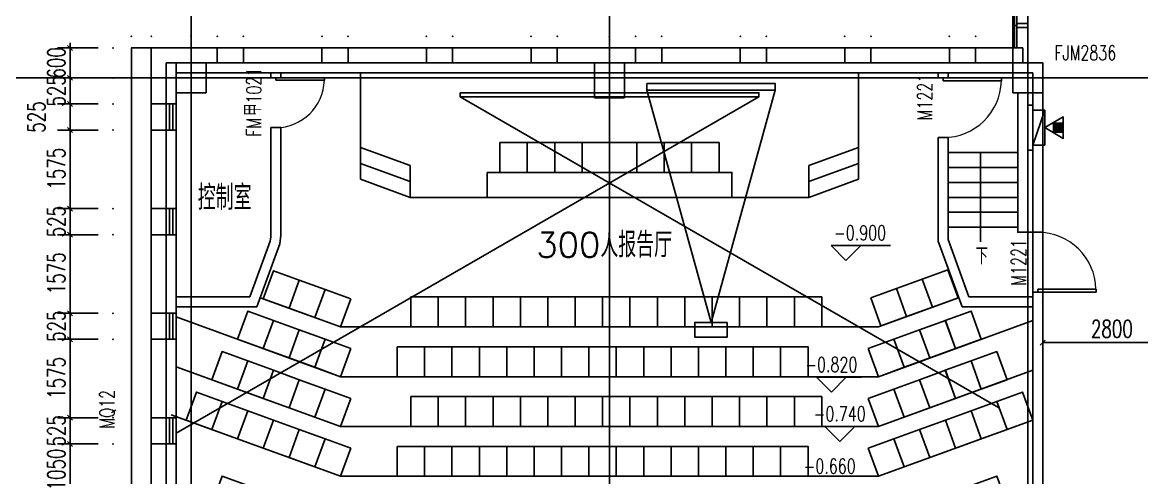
# Model space of a CAD drawing. Header units: inches. Extents: x -867 to 118033, y 723948 to 808048.
# Drawn here: x 55394 to 77869, y 761733 to 770872 of the extents above; entities that cross this region are included whole.
import ezdxf

# ---------------------------------------------------------------- set-up
doc = ezdxf.new("R2010")
doc.units = ezdxf.units.IN
doc.header["$MEASUREMENT"] = 0
for name, color, linetype in [('0-一般装修部位', 10, 'Continuous'), ('0-幕墙线', 10, 'Continuous'), ('0-重点装修部位', 10, 'Continuous'), ('COLUMN', 10, 'Continuous'), ('CURTWALL', 10, 'Continuous'), ('DIM', 10, 'Continuous'), ('DIM_ELEV', 10, 'Continuous'), ('DIM_SYMB', 10, 'Continuous'), ('DOOR_FIRE', 10, 'Continuous'), ('DOOR_FIRE_TEXT', 10, 'Continuous'), ('DOTE', 10, 'Continuous'), ('FU', 10, 'Continuous'), ('FUR', 10, 'Continuous'), ('PUB_DIM', 10, 'Continuous'), ('PUB_HATCH', 10, 'Continuous'), ('PUB_TEXT', 10, 'Continuous'), ('S-XIAO', 10, 'Continuous'), ('STAIR', 10, 'Continuous'), ('WALL', 10, 'Continuous'), ('WINDOW', 10, 'Continuous'), ('WINDOW_TEXT', 10, 'Continuous'), ('排水', 10, 'Continuous')]:
    doc.layers.add(name, color=color, linetype=linetype)
doc.styles.add('_TCH_DIM', font='SIMPLEX', dxfattribs={"bigfont": 'GBCBIG'})
doc.styles.add('_TCH_WINDOW', font='SIMPLEX', dxfattribs={"bigfont": 'GBCBIG'})
doc.styles.add('DIM_FONT', font='SIMPLEX', dxfattribs={"width": 0.7, "bigfont": 'GBCBIG'})

# ---------------------------------------------------------------- blocks, each defined once
blk = doc.blocks.new('F1_ACAD_FMEBLOCK8')
at = {"layer": 'PUB_HATCH', "color": 8}
for points in [[(325, 925), (325, 1525), (-275, 1525), (-275, 925)], [(8725, 825), (8725, 1525), (8125, 1525), (8125, 825)], [(17125, 925), (17125, 1525), (16525, 1525), (16525, 925)]]:
    blk.add_lwpolyline(points, close=True, dxfattribs=at)

msp = doc.modelspace()

# ---------------------------------------------------------------- linework, layer by layer
at = {"layer": '0-一般装修部位', "color": 3}
msp.add_lwpolyline([(24983, 786259), (75883, 786259), (75883, 788009), (78883, 788009), (78883, 790759), (78883, 795259), (83683, 795259), (83683, 794659), (84083, 794659), (84083, 788119), (80283, 788119), (80283, 786459), (78683, 786459), (78683, 752659), (75883, 752659), (75883, 770059), (75583, 770059), (75583, 784259), (36683, 784259), (36683, 769659), (33883, 769659), (33883, 784259), (24983, 784259), (24983, 786259)], dxfattribs=at)
at = {"layer": '0-幕墙线', "color": 31}
msp.add_line((75313, 770809), (75363, 770809), dxfattribs=at)
for points in [[(75313, 770834), (75313, 770784), (75283, 770784), (75283, 770834)], [(75583, 770849), (75583, 770769), (75363, 770769), (75363, 770849)]]:
    msp.add_lwpolyline(points, close=True, dxfattribs=at)
for points in [[(58283, 769234), (57983, 769234), (57983, 770359), (59308, 770359), (59308, 770059)], [(59833, 770059), (59833, 770359), (61408, 770359), (61408, 770059)], [(61933, 770059), (61933, 770359), (63508, 770359), (63508, 770059)], [(64033, 770059), (64033, 770359), (65608, 770359), (65608, 770059)], [(66133, 770059), (66133, 770359), (67708, 770359), (67708, 770059)], [(68233, 770059), (68233, 770359), (69808, 770359), (69808, 770059)], [(70333, 770059), (70333, 770359), (71908, 770359), (71908, 770059)], [(72433, 770059), (72433, 770359), (74008, 770359), (74008, 770059)], [(75283, 770359), (74533, 770359), (74533, 770059)], [(58283, 767134), (57983, 767134), (57983, 768709), (58283, 768709)], [(58283, 765034), (57983, 765034), (57983, 766609), (58283, 766609)], [(58283, 762934), (57983, 762934), (57983, 764509), (58283, 764509)], [(58283, 760834), (57983, 760834), (57983, 762409), (58283, 762409)]]:
    msp.add_lwpolyline(points, dxfattribs=at)
at = {"layer": '0-重点装修部位', "color": 1}
msp.add_lwpolyline([(58483, 769859), (75683, 769859), (75683, 752859), (58483, 752859)], close=True, dxfattribs=at)
at = {"layer": 'COLUMN', "color": 2, "ltscale": 3}
for points in [[(59083, 769459), (59083, 770059), (58483, 770059), (58483, 769459)], [(67483, 769359), (67483, 770059), (66883, 770059), (66883, 769359)], [(75883, 769459), (75883, 770059), (75283, 770059), (75283, 769459)]]:
    msp.add_lwpolyline(points, close=True, dxfattribs=at)
at = {"layer": 'CURTWALL', "color": 4}
for p, q in [((75313, 777559), (75313, 770359)), ((75363, 777559), (75363, 770359))]:
    msp.add_line(p, q, dxfattribs=at)
at = {"layer": 'DIM', "color": 7}
for q in [(67934, 769513), (70509, 769513)]:
    msp.add_line((69222, 764850), q, dxfattribs=at)
for points in [[(67934, 769647), (67934, 769513), (70509, 769513), (70509, 769647)], [(69549, 764850), (69549, 764555), (68895, 764555), (68895, 764850)]]:
    msp.add_lwpolyline(points, close=True, dxfattribs=at)
at = {"layer": 'DIM_ELEV', "color": 3}
for p, q in [((71632, 766392), (72824, 766392)), ((71932, 766092), (71632, 766392)), ((71932, 766092), (72232, 766392)), ((71639, 763448), (71339, 763748)), ((71339, 763748), (72247, 763748)), ((71639, 763448), (71939, 763748)), ((71507, 762761), (72415, 762761)), ((71807, 762461), (71507, 762761)), ((71807, 762461), (72107, 762761))]:
    msp.add_line(p, q, dxfattribs=at)
at = {"layer": 'DIM_SYMB', "color": 3}
msp.add_lwpolyline([(74633, 766468), (74633, 767959), (74633, 768259)], dxfattribs=at)
at = {"layer": 'DOOR_FIRE', "color": 7}
for p, q in [((60483, 769759), (60483, 769709)), ((60483, 769759), (61458, 769759)), ((60483, 769709), (61458, 769709)), ((61458, 769709), (61458, 769759))]:
    msp.add_line(p, q, dxfattribs=at)
at = {"layer": 'DOOR_FIRE', "color": 4, "linetype": 'Continuous'}
msp.add_line((78683, 769759), (75883, 769759), dxfattribs=at)
at = {"layer": 'DOOR_FIRE', "color": 7, "lineweight": 13}
for centre, radius, start, end in [((60483, 769734), 975, 270, 358.5307), ((73883, 769729), 1170, 270, 358.5307), ((75783, 765489), 1170, 1.4693, 90)]:
    msp.add_arc(centre, radius, start, end, dxfattribs=at)
at = {"layer": 'DOOR_FIRE', "color": 2}
for radius, start in [(1300, 351.9494), (1500, 351.1216)]:
    msp.add_arc((59083, 766659), radius, start, 0, dxfattribs=at)
at = {"layer": 'DOTE', "color": 26, "ltscale": 1000}
for p, q in [((58783, 803674), (58783, 730735)), ((67183, 803674), (67183, 730735)), ((75583, 803674), (75583, 730735)), ((99592, 769759), (18734, 769759))]:
    msp.add_line(p, q, dxfattribs=at)
at = {"layer": 'FU', "color": 8}
for points in [[(64983, 768459), (64983, 767859), (65533, 767859), (65533, 768459)], [(65533, 768459), (65533, 767859), (66083, 767859), (66083, 768459)], [(66083, 768459), (66083, 767859), (66633, 767859), (66633, 768459)], [(66633, 768459), (66633, 767859), (67183, 767859), (67183, 768459)], [(67183, 768459), (67183, 767859), (67733, 767859), (67733, 768459)], [(67733, 768459), (67733, 767859), (68283, 767859), (68283, 768459)], [(68283, 768459), (68283, 767859), (68833, 767859), (68833, 768459)], [(68833, 768459), (68833, 767859), (69383, 767859), (69383, 768459)], [(60954, 765699), (60749, 765135), (60232, 765323), (60437, 765887)], [(73462, 765717), (73667, 765153), (74184, 765341), (73978, 765905)], [(61471, 765511), (61266, 764947), (60749, 765135), (60954, 765699)], [(61988, 765323), (61783, 764759), (61266, 764947), (61471, 765511)], [(72428, 765341), (72633, 764777), (73150, 764965), (72945, 765529)], [(72945, 765529), (73150, 764965), (73667, 765153), (73462, 765717)], [(63195, 765359), (63195, 764759), (63745, 764759), (63745, 765359)], [(63745, 765359), (63745, 764759), (64295, 764759), (64295, 765359)], [(64295, 765359), (64295, 764759), (64845, 764759), (64845, 765359)], [(64845, 765359), (64845, 764759), (65395, 764759), (65395, 765359)], [(65395, 765359), (65395, 764759), (65945, 764759), (65945, 765359)], [(65945, 765359), (65945, 764759), (66495, 764759), (66495, 765359)], [(66495, 765359), (66495, 764759), (67045, 764759), (67045, 765359)], [(67045, 765359), (67045, 764759), (67595, 764759), (67595, 765359)], [(67595, 765359), (67595, 764759), (68145, 764759), (68145, 765359)], [(68145, 765359), (68145, 764759), (68695, 764759), (68695, 765359)], [(68695, 765359), (68695, 764759), (69245, 764759), (69245, 765359)], [(69245, 765359), (69245, 764759), (69795, 764759), (69795, 765359)], [(69795, 765359), (69795, 764759), (70345, 764759), (70345, 765359)], [(70345, 765359), (70345, 764759), (70895, 764759), (70895, 765359)], [(70895, 765359), (70895, 764759), (71445, 764759), (71445, 765359)], [(60437, 764887), (60232, 764323), (59715, 764511), (59920, 765075)], [(73927, 764887), (74133, 764323), (74649, 764511), (74444, 765075)], [(60954, 764699), (60749, 764135), (60232, 764323), (60437, 764887)], [(73411, 764699), (73616, 764135), (74133, 764323), (73928, 764887)], [(61471, 764511), (61266, 763947), (60749, 764135), (60954, 764699)], [(72894, 764511), (73099, 763947), (73616, 764135), (73411, 764699)], [(61988, 764323), (61783, 763759), (61266, 763947), (61471, 764511)], [(72377, 764323), (72583, 763759), (73099, 763947), (72894, 764511)], [(59920, 764075), (59715, 763511), (59198, 763699), (59404, 764263)], [(62920, 764359), (62920, 763759), (63470, 763759), (63470, 764359)], [(63470, 764359), (63470, 763759), (64020, 763759), (64020, 764359)], [(64020, 764359), (64020, 763759), (64570, 763759), (64570, 764359)], [(64570, 764359), (64570, 763759), (65120, 763759), (65120, 764359)], [(65120, 764359), (65120, 763759), (65670, 763759), (65670, 764359)], [(65670, 764359), (65670, 763759), (66220, 763759), (66220, 764359)], [(66220, 764359), (66220, 763759), (66770, 763759), (66770, 764359)], [(66770, 764359), (66770, 763759), (67320, 763759), (67320, 764359)], [(67320, 764359), (67320, 763759), (67870, 763759), (67870, 764359)], [(67870, 764359), (67870, 763759), (68420, 763759), (68420, 764359)], [(68420, 764359), (68420, 763759), (68970, 763759), (68970, 764359)], [(68970, 764359), (68970, 763759), (69520, 763759), (69520, 764359)], [(69520, 764359), (69520, 763759), (70070, 763759), (70070, 764359)], [(70070, 764359), (70070, 763759), (70620, 763759), (70620, 764359)], [(70620, 764359), (70620, 763759), (71170, 763759), (71170, 764359)], [(74444, 764075), (74649, 763511), (75166, 763699), (74961, 764263)], [(60437, 763887), (60232, 763323), (59715, 763511), (59920, 764075)], [(73927, 763887), (74133, 763323), (74649, 763511), (74444, 764075)], [(60954, 763699), (60749, 763135), (60232, 763323), (60437, 763887)], [(61471, 763511), (61266, 762947), (60749, 763135), (60954, 763699)], [(72894, 763511), (73099, 762947), (73616, 763135), (73411, 763699)], [(73411, 763699), (73616, 763135), (74133, 763323), (73928, 763887)], [(61988, 763323), (61783, 762759), (61266, 762947), (61471, 763511)], [(72377, 763323), (72583, 762759), (73099, 762947), (72894, 763511)], [(59404, 763263), (59198, 762699), (58682, 762887), (58887, 763451)], [(59920, 763075), (59715, 762511), (59198, 762699), (59404, 763263)], [(63195, 763359), (63195, 762759), (63745, 762759), (63745, 763359)], [(63745, 763359), (63745, 762759), (64295, 762759), (64295, 763359)], [(64295, 763359), (64295, 762759), (64845, 762759), (64845, 763359)], [(64845, 763359), (64845, 762759), (65395, 762759), (65395, 763359)], [(65395, 763359), (65395, 762759), (65945, 762759), (65945, 763359)], [(65945, 763359), (65945, 762759), (66495, 762759), (66495, 763359)], [(66495, 763359), (66495, 762759), (67045, 762759), (67045, 763359)], [(67045, 763359), (67045, 762759), (67595, 762759), (67595, 763359)], [(67595, 763359), (67595, 762759), (68145, 762759), (68145, 763359)], [(68145, 763359), (68145, 762759), (68695, 762759), (68695, 763359)], [(68695, 763359), (68695, 762759), (69245, 762759), (69245, 763359)], [(69245, 763359), (69245, 762759), (69795, 762759), (69795, 763359)], [(69795, 763359), (69795, 762759), (70345, 762759), (70345, 763359)], [(70345, 763359), (70345, 762759), (70895, 762759), (70895, 763359)], [(70895, 763359), (70895, 762759), (71445, 762759), (71445, 763359)], [(74445, 763075), (74650, 762511), (75167, 762699), (74962, 763263)], [(74962, 763263), (75167, 762699), (75684, 762888), (75479, 763451)], [(60437, 762887), (60232, 762323), (59715, 762511), (59920, 763075)], [(73928, 762887), (74133, 762323), (74650, 762511), (74445, 763075)], [(60954, 762699), (60749, 762135), (60232, 762323), (60437, 762887)], [(73411, 762699), (73616, 762135), (74133, 762323), (73928, 762887)], [(61471, 762511), (61266, 761947), (60749, 762135), (60954, 762699)], [(72894, 762511), (73099, 761947), (73616, 762135), (73411, 762699)], [(61988, 762323), (61783, 761759), (61266, 761947), (61471, 762511)], [(62920, 762359), (62920, 761759), (63470, 761759), (63470, 762359)], [(63470, 762359), (63470, 761759), (64020, 761759), (64020, 762359)], [(64020, 762359), (64020, 761759), (64570, 761759), (64570, 762359)], [(64570, 762359), (64570, 761759), (65120, 761759), (65120, 762359)], [(65120, 762359), (65120, 761759), (65670, 761759), (65670, 762359)], [(65670, 762359), (65670, 761759), (66220, 761759), (66220, 762359)], [(66220, 762359), (66220, 761759), (66770, 761759), (66770, 762359)], [(66770, 762359), (66770, 761759), (67320, 761759), (67320, 762359)], [(67320, 762359), (67320, 761759), (67870, 761759), (67870, 762359)], [(67870, 762359), (67870, 761759), (68420, 761759), (68420, 762359)], [(68420, 762359), (68420, 761759), (68970, 761759), (68970, 762359)], [(68970, 762359), (68970, 761759), (69520, 761759), (69520, 762359)], [(69520, 762359), (69520, 761759), (70070, 761759), (70070, 762359)], [(70070, 762359), (70070, 761759), (70620, 761759), (70620, 762359)], [(70620, 762359), (70620, 761759), (71170, 761759), (71170, 762359)], [(72377, 762323), (72583, 761759), (73099, 761947), (72894, 762511)], [(59920, 761575), (59715, 761011), (59198, 761199), (59404, 761763)], [(74445, 761575), (74650, 761011), (75167, 761199), (74962, 761763)]]:
    msp.add_lwpolyline(points, close=True, dxfattribs=at)
at = {"layer": 'FUR', "color": 253}
msp.add_lwpolyline([(64183, 769459), (64183, 769379), (70183, 769379), (70183, 769459)], close=True, dxfattribs=at)
at = {"layer": 'PUB_DIM', "color": 3, "lineweight": -2}
for p, q in [((56350, 770359), (56350, 770459)), ((56916, 770359), (56100, 770359)), ((56350, 769759), (56350, 770359)), ((56350, 769759), (56350, 769859)), ((56916, 769759), (56100, 769759)), ((56916, 769759), (56100, 769759)), ((56350, 769234), (56350, 769759)), ((56350, 769759), (56350, 769659)), ((56916, 769234), (56100, 769234)), ((56916, 769234), (56100, 769234)), ((56350, 768709), (56350, 769234)), ((56350, 769234), (56350, 769134)), ((56916, 768709), (56100, 768709)), ((56916, 768709), (56100, 768709)), ((56350, 767134), (56350, 768709)), ((56916, 767134), (56100, 767134)), ((56916, 767134), (56100, 767134)), ((56350, 767134), (56350, 767234)), ((56350, 766609), (56350, 767134)), ((56916, 766609), (56100, 766609)), ((56916, 766609), (56100, 766609)), ((56350, 765034), (56350, 766609)), ((56350, 766609), (56350, 766509)), ((56350, 765034), (56350, 765134)), ((56916, 765034), (56100, 765034)), ((56916, 765034), (56100, 765034)), ((56350, 764509), (56350, 765034)), ((75883, 764959), (75883, 764194)), ((56916, 764509), (56100, 764509)), ((56916, 764509), (56100, 764509)), ((56350, 764509), (56350, 764409)), ((56350, 762934), (56350, 764509)), ((75883, 764444), (78683, 764444)), ((56350, 762934), (56350, 763034)), ((56916, 762934), (56100, 762934)), ((56916, 762934), (56100, 762934)), ((56350, 762409), (56350, 762934)), ((56916, 762409), (56100, 762409)), ((56916, 762409), (56100, 762409)), ((56350, 762409), (56350, 762309)), ((56350, 761359), (56350, 762409))]:
    msp.add_line(p, q, dxfattribs=at)
at = {"layer": 'PUB_DIM', "color": 3, "linetype": 'ByBlock'}
for p, q in [((56300, 770409), (56400, 770309)), ((56400, 769709), (56300, 769809)), ((56300, 769809), (56400, 769709)), ((56400, 769184), (56300, 769284)), ((56400, 769184), (56300, 769284)), ((56300, 768759), (56400, 768659)), ((56400, 768659), (56300, 768759)), ((56300, 767184), (56400, 767084)), ((56300, 767184), (56400, 767084)), ((56400, 766559), (56300, 766659)), ((56400, 766559), (56300, 766659)), ((56300, 765084), (56400, 764984)), ((56300, 765084), (56400, 764984)), ((56400, 764459), (56300, 764559)), ((56400, 764459), (56300, 764559)), ((75933, 764494), (75833, 764394)), ((56300, 762984), (56400, 762884)), ((56300, 762984), (56400, 762884)), ((56400, 762359), (56300, 762459)), ((56400, 762359), (56300, 762459))]:
    msp.add_line(p, q, dxfattribs=at)
at = {"layer": 'PUB_DIM', "color": 3}
for p in [(57583, 770595), (57983, 770595), (57983, 770595), (58783, 770595), (58783, 770595), (59308, 770595), (59308, 770595), (59833, 770595), (59833, 770595), (61408, 770595), (61408, 770595), (61933, 770595), (61933, 770595), (63508, 770595), (63508, 770595), (64033, 770595), (64033, 770595), (65608, 770595), (65608, 770595), (66133, 770595), (66133, 770595), (67183, 770595), (67183, 770595), (67708, 770595), (67708, 770595), (68233, 770595), (68233, 770595), (69808, 770595), (69808, 770595), (70333, 770595), (70333, 770595), (71908, 770595), (71908, 770595), (72433, 770595), (72433, 770595), (74008, 770595), (74008, 770595), (74533, 770595), (74533, 770595), (75283, 770595), (56350, 770359), (57216, 770359), (56350, 769759), (57216, 769759), (57216, 769759), (56350, 769234), (57216, 769234), (57216, 769234), (56350, 768709), (57216, 768709), (57216, 768709), (56350, 767134), (57216, 767134), (57216, 767134), (56350, 766609), (57216, 766609), (57216, 766609), (75883, 765259), (56350, 765034), (57216, 765034), (57216, 765034), (56350, 764509), (57216, 764509), (57216, 764509), (56350, 762934), (57216, 762934), (57216, 762934), (56350, 762409), (57216, 762409), (57216, 762409)]:
    msp.add_point(p, dxfattribs=at)
at = {"layer": 'PUB_HATCH', "color": 8}
for p, q in [((75583, 777859), (75583, 770059)), ((75283, 777559), (75283, 770359))]:
    msp.add_line(p, q, dxfattribs=at)
msp.add_lwpolyline([(42083, 777559), (75283, 777559), (75283, 770359), (57983, 770359), (57983, 753559), (42083, 753559)], dxfattribs=at)
at = {"layer": 'S-XIAO', "color": 8}
for p, q in [((76278, 768671), (76102, 768847)), ((76249, 768671), (76102, 768818)), ((76221, 768671), (76102, 768790)), ((76193, 768671), (76102, 768762)), ((76164, 768671), (76102, 768734)), ((76136, 768671), (76102, 768705)), ((76278, 768699), (76130, 768847)), ((76278, 768727), (76158, 768847)), ((76278, 768756), (76186, 768847)), ((76278, 768784), (76215, 768847)), ((76278, 768812), (76243, 768847))]:
    msp.add_line(p, q, dxfattribs=at)
at = {"layer": 'S-XIAO', "color": 30}
msp.add_lwpolyline([(75683, 769209), (75583, 769209), (75583, 768309), (75683, 768309)], dxfattribs=at)
at = {"layer": 'S-XIAO', "color": 30, "linetype": 'Continuous'}
for points in [[(75683, 768409), (75683, 769109), (75923, 769109), (75923, 768409)], [(75683, 768409), (75683, 769109), (75923, 769109), (75683, 768409)]]:
    msp.add_lwpolyline(points, close=True, dxfattribs=at)
at = {"layer": 'S-XIAO', "color": 2}
for points in [[(75923, 768759), (76295, 768544), (76295, 768974)], [(76278, 768671), (76278, 768847), (76102, 768847), (76102, 768671)]]:
    msp.add_lwpolyline(points, close=True, dxfattribs=at)
at = {"layer": 'STAIR', "color": 3}
for p, q in [((62183, 769859), (62183, 767723)), ((62183, 769859), (62183, 767723)), ((72183, 769859), (72183, 767723)), ((72183, 769859), (72183, 767723)), ((63183, 767997), (62183, 768361)), ((63183, 767997), (62183, 768361)), ((71183, 767997), (72183, 768361)), ((71183, 767997), (72183, 768361)), ((73983, 768259), (75383, 768259)), ((63183, 767678), (62183, 768042)), ((63183, 767678), (62183, 768042)), ((63183, 767997), (63183, 767359)), ((71183, 767678), (72183, 768042)), ((71183, 767678), (72183, 768042)), ((71183, 767997), (71183, 767359)), ((71183, 767997), (71183, 767359)), ((73983, 767959), (75383, 767959)), ((63183, 767359), (62183, 767723)), ((63183, 767359), (62183, 767723)), ((71183, 767359), (72183, 767723)), ((71183, 767359), (72183, 767723)), ((73983, 767659), (75383, 767659)), ((73983, 767359), (75383, 767359)), ((73983, 767059), (75383, 767059)), ((73983, 766759), (75383, 766759)), ((61783, 764759), (60171, 765345)), ((72583, 764759), (74194, 765345)), ((61783, 763759), (58483, 764960)), ((72583, 763759), (75683, 764887)), ((61783, 764759), (72583, 764759)), ((61783, 762759), (58483, 763960)), ((61783, 763759), (72583, 763759)), ((72583, 762759), (75683, 763887)), ((61783, 761759), (58383, 762996)), ((72583, 761759), (75683, 762887)), ((61783, 762759), (72583, 762759)), ((61783, 761759), (72583, 761759))]:
    msp.add_line(p, q, dxfattribs=at)
for points in [[(75383, 769459), (75383, 766659), (75683, 766659)], [(63183, 767997), (63183, 767359), (71183, 767359), (71183, 767959)], [(71183, 767959), (71183, 767359), (63183, 767359)]]:
    msp.add_lwpolyline(points, dxfattribs=at)
msp.add_lwpolyline([(64724, 767859), (64724, 767359), (69642, 767359), (69642, 767859)], close=True, dxfattribs=at)
at = {"layer": 'WALL', "color": 2}
for p, q in [((75283, 770359), (75283, 770059)), ((75483, 770359), (75283, 770359)), ((75483, 770359), (75483, 770059)), ((58283, 770059), (60483, 770059)), ((58283, 770059), (58283, 769234)), ((60483, 770059), (73883, 770059)), ((73883, 770059), (75283, 770059)), ((75483, 770059), (75883, 770059)), ((75883, 766659), (75883, 770059)), ((58483, 769234), (58483, 769859)), ((58483, 769859), (60383, 769859)), ((60383, 769859), (60383, 769759)), ((60583, 769759), (60583, 769859)), ((60583, 769859), (73783, 769859)), ((73783, 769859), (73783, 769759)), ((73983, 769859), (75383, 769859)), ((73983, 769759), (73983, 769859)), ((75383, 769859), (75683, 769859)), ((75683, 769859), (75683, 766659)), ((60383, 769759), (60583, 769759)), ((73783, 769759), (73983, 769759)), ((58283, 769234), (58483, 769234)), ((58483, 768709), (58283, 768709)), ((58283, 768709), (58283, 767134)), ((58483, 767134), (58483, 768709)), ((60383, 768759), (60383, 766659)), ((60583, 768759), (60383, 768759)), ((60583, 766659), (60583, 768759)), ((73783, 768559), (73783, 766477)), ((73983, 768559), (73783, 768559)), ((73983, 766512), (73983, 768559)), ((58283, 767134), (58483, 767134)), ((75683, 766659), (75883, 766659)), ((58483, 766609), (58283, 766609)), ((58283, 766609), (58283, 765259)), ((58483, 765359), (58483, 766609)), ((60370, 766477), (59963, 765359)), ((60565, 766427), (60103, 765159)), ((73783, 766477), (74262, 765159)), ((73983, 766512), (74402, 765359)), ((59963, 765359), (58483, 765359)), ((74402, 765359), (75683, 765359)), ((75683, 765459), (75683, 765359)), ((75883, 765459), (75683, 765459)), ((75883, 765259), (75883, 765459)), ((58283, 765259), (58283, 765034)), ((58483, 765034), (58483, 765159)), ((60103, 765159), (58483, 765159)), ((74262, 765159), (75683, 765159)), ((75683, 752859), (75683, 765159)), ((75883, 752659), (75883, 765259)), ((58283, 765034), (58483, 765034)), ((58283, 764509), (58283, 762934)), ((58483, 764509), (58283, 764509)), ((58483, 762934), (58483, 764509)), ((58283, 762934), (58483, 762934)), ((58483, 762409), (58283, 762409)), ((58283, 762409), (58283, 760834)), ((58483, 760834), (58483, 762409))]:
    msp.add_line(p, q, dxfattribs=at)
at = {"layer": 'WINDOW', "color": 7}
for p, q in [((73883, 769759), (73883, 769699)), ((73883, 769759), (75053, 769759)), ((73883, 769699), (75053, 769699)), ((75053, 769699), (75053, 769759)), ((58283, 769234), (58283, 768709)), ((58349, 768709), (58349, 769234)), ((58416, 768709), (58416, 769234)), ((58483, 769234), (58483, 768709)), ((58283, 767134), (58283, 766609)), ((58349, 766609), (58349, 767134)), ((58416, 766609), (58416, 767134)), ((58483, 767134), (58483, 766609)), ((75783, 765519), (76953, 765519)), ((75783, 765459), (75783, 765519)), ((76953, 765519), (76953, 765459)), ((75783, 765459), (76953, 765459)), ((58283, 765034), (58283, 764509)), ((58349, 764509), (58349, 765034)), ((58416, 764509), (58416, 765034)), ((58483, 765034), (58483, 764509)), ((58283, 762934), (58283, 762409)), ((58349, 762409), (58349, 762934)), ((58416, 762409), (58416, 762934)), ((58483, 762934), (58483, 762409))]:
    msp.add_line(p, q, dxfattribs=at)
at = {"layer": 'WINDOW', "color": 4, "linetype": 'Continuous', "ltscale": 2}
for p, q in [((58483, 762624), (70183, 769379)), ((64183, 769379), (74994, 763137))]:
    msp.add_line(p, q, dxfattribs=at)
at = {"layer": '排水', "color": 5}
for points in [[(74883, 777559), (42283, 777559), (42283, 753559), (57983, 753559), (57983, 769959), (57983, 769959)], [(75283, 777559), (75283, 777159), (42683, 777159), (42683, 753959), (57583, 753959), (57583, 770359), (57983, 770359)]]:
    msp.add_lwpolyline(points, dxfattribs=at)

# ---------------------------------------------------------------- block references
at = {"layer": 'PUB_HATCH', "color": 8}
msp.add_blockref('F1_ACAD_FMEBLOCK8', (58758, 768534), dxfattribs=at)

# ---------------------------------------------------------------- texts
at = {"layer": 'DOOR_FIRE', "color": 7, "style": '_TCH_WINDOW', "width": 0.705882}
msp.add_text('FJM2836', height=297.5, rotation=360, dxfattribs=at).set_placement((76117, 770114))
at = {"layer": 'DOOR_FIRE_TEXT', "color": 7, "style": '_TCH_WINDOW', "width": 0.705882}
for s, p in [('1021', (60191, 769244)), ('FM', (60191, 768578))]:
    msp.add_text(s, height=297.5, rotation=90, dxfattribs=at).set_placement(p)
at = {"layer": 'DOOR_FIRE_TEXT', "color": 7, "style": '_TCH_WINDOW'}
msp.add_text('甲', height=338, rotation=90, dxfattribs=at).set_placement((60191, 768998))
at = {"layer": 'PUB_DIM', "color": 7, "style": 'DIM_FONT', "width": 0.7}
for s, p in [('600', (56250, 769744)), ('525', (56250, 769181)), ('525', (55850, 768656)), ('1575', (56250, 767513)), ('525', (56250, 766556)), ('1575', (56250, 765413)), ('525', (56250, 764456)), ('1575', (56250, 763313)), ('525', (56250, 762356)), ('1050', (56250, 761475))]:
    msp.add_text(s, height=350, rotation=90, dxfattribs=at).set_placement(p)
msp.add_text('2800', height=350, dxfattribs=at).set_placement((76851, 764544))
at = {"layer": 'PUB_TEXT', "color": 7}
for s, height, style, p in [('控制室', 500, 'DIM_FONT', (58915, 767106)), ('300人报告厅', 500, 'DIM_FONT', (65714, 766157)), ('下', 338, '_TCH_DIM', (74538, 766013))]:
    msp.add_text(s, height=height, dxfattribs=dict(at, style=style)).set_placement(p)
at = {"layer": 'PUB_TEXT', "color": 7, "style": '_TCH_DIM', "width": 0.705882}
for s, p in [('-0.900', (71694, 766497)), ('-0.820', (71117, 763853)), ('-0.740', (71285, 762866)), ('-0.660', (71083, 761812))]:
    msp.add_text(s, height=297.5, dxfattribs=at).set_placement(p)
at = {"layer": 'WINDOW', "color": 7, "style": '_TCH_WINDOW', "width": 0.705882}
for p in [(73665, 768906), (75549, 765586)]:
    msp.add_text('M1221', height=297.5, rotation=90, dxfattribs=at).set_placement(p)
at = {"layer": 'WINDOW_TEXT', "color": 7, "style": '_TCH_WINDOW', "width": 0.705882}
msp.add_text('MQ12', height=297.5, rotation=90, dxfattribs=at).set_placement((57243, 762718))

doc.saveas('drawing.dxf')
